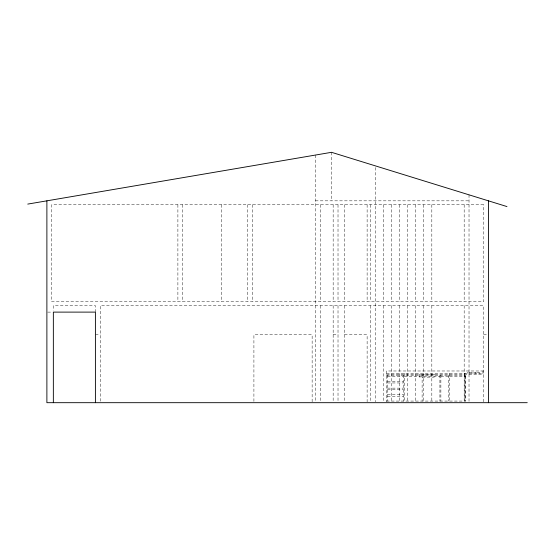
<?xml version="1.0" encoding="UTF-8"?>
<svg xmlns="http://www.w3.org/2000/svg" width="555" height="555" viewBox="0 0 555 555"><rect width="100%" height="100%" fill="white"/><g stroke="black" fill="none" stroke-linecap="round" stroke-linejoin="round"><path stroke-width="0.42" stroke-dasharray="2.77 2.08" d="M315.372 200.834L469.024 200.834M47.688 312.111L51.733 312.111M95.404 334.755L100.254 334.755M333.16 334.755L338.016 334.755M344.482 334.755L367.126 334.755L367.126 401.827M483.578 334.755L487.623 334.755M483.578 370.983L386.537 370.983L386.537 401.827M469.024 372.606L472.256 372.606L472.256 373.251M386.537 373.251L482.933 373.251M386.537 374.223L483.578 374.223M386.537 375.194L465.791 375.194M387.508 376.484L403.36 376.484M404.324 376.484L439.914 376.484M440.878 376.484L448.641 376.484M449.612 376.484L465.791 376.484M387.508 381.66L403.36 381.66M387.508 382.957L403.36 382.957M387.508 388.132L403.36 388.132M387.508 389.423L403.36 389.423M387.508 394.598L403.36 394.598M387.508 396.214L403.36 396.214M386.537 401.071L465.791 401.071L465.791 373.251M483.578 401.827L483.578 305.645L100.254 305.645L100.254 401.827M482.933 370.983L482.933 374.223M479.374 373.251L479.374 372.606L476.141 372.606L476.141 373.251M479.048 372.606L479.048 373.251M476.461 372.606L476.461 373.251M475.815 373.251L475.815 372.606L472.583 372.606L472.583 373.251M475.496 372.606L475.496 373.251M472.909 372.606L472.909 373.251M471.937 372.606L471.937 373.251M469.35 372.606L469.35 373.251M469.024 194.833L469.024 401.82M468.115 373.251L468.115 372.606L467.47 372.606L467.47 373.251M465.139 376.484L465.139 401.071M464.819 375.194L464.819 401.071M464.493 373.251L464.493 374.223M464.174 204.719L464.174 301.76M464.174 305.645L464.174 401.82M449.612 373.251L449.612 401.827M448.641 375.194L448.641 401.071M440.878 375.194L440.878 401.071M439.914 375.194L439.914 401.071M434.086 374.223L434.086 374.868M431.825 204.719L431.825 301.76M431.825 305.645L431.825 401.82M423.736 204.719L423.736 301.76M423.736 305.645L423.736 401.82M422.119 375.194L422.119 401.071M419.858 374.223L419.858 374.868M415.646 204.719L415.646 301.76M415.646 305.645L415.646 401.82M407.564 204.719L407.564 301.76M407.564 305.645L407.564 401.82M404.324 373.251L404.324 401.827M403.36 375.194L403.36 401.071M399.475 204.719L399.475 301.76M399.475 305.645L399.475 401.82M391.386 204.719L391.386 301.76M391.386 305.645L391.386 401.82M387.508 375.194L387.508 401.071M383.304 204.719L383.304 301.76M383.304 305.645L383.304 401.82M375.215 167.527L375.215 401.82M370.365 204.719L370.365 301.76M370.365 305.645L370.365 401.82M367.126 204.719L367.126 301.76M344.482 204.719L344.482 301.76M344.482 305.645L344.482 401.827M338.016 204.719L338.016 301.76M338.016 305.645L338.016 401.827M333.16 204.719L333.16 301.76M333.16 305.645L333.16 401.827M331.543 152.313L331.543 200.834M320.221 204.719L320.221 301.76M320.221 305.645L320.221 401.82M315.372 155.067L315.372 401.82M312.139 401.827L312.139 334.755L253.912 334.755L253.912 401.827M252.289 204.719L252.289 301.76M247.44 204.719L247.44 301.76M221.563 204.719L221.563 301.76M182.748 204.719L182.748 301.76M177.891 204.719L177.891 301.76M95.404 312.111L95.404 305.645L53.349 305.645L53.349 310.495M483.578 204.719L51.733 204.719L51.733 301.76L483.578 301.76L483.578 204.719M434.253 374.868L419.691 374.868L419.691 377.129L434.253 377.129L434.253 374.868"/><path stroke-width="0.83" d="M27.75 204.094L331.543 152.313L506.972 206.571M527.25 402.687L46.884 402.687L46.884 200.834M488.435 200.834L488.435 402.687M95.404 402.687L95.404 312.111L53.349 312.111L53.349 402.687"/></g></svg>
